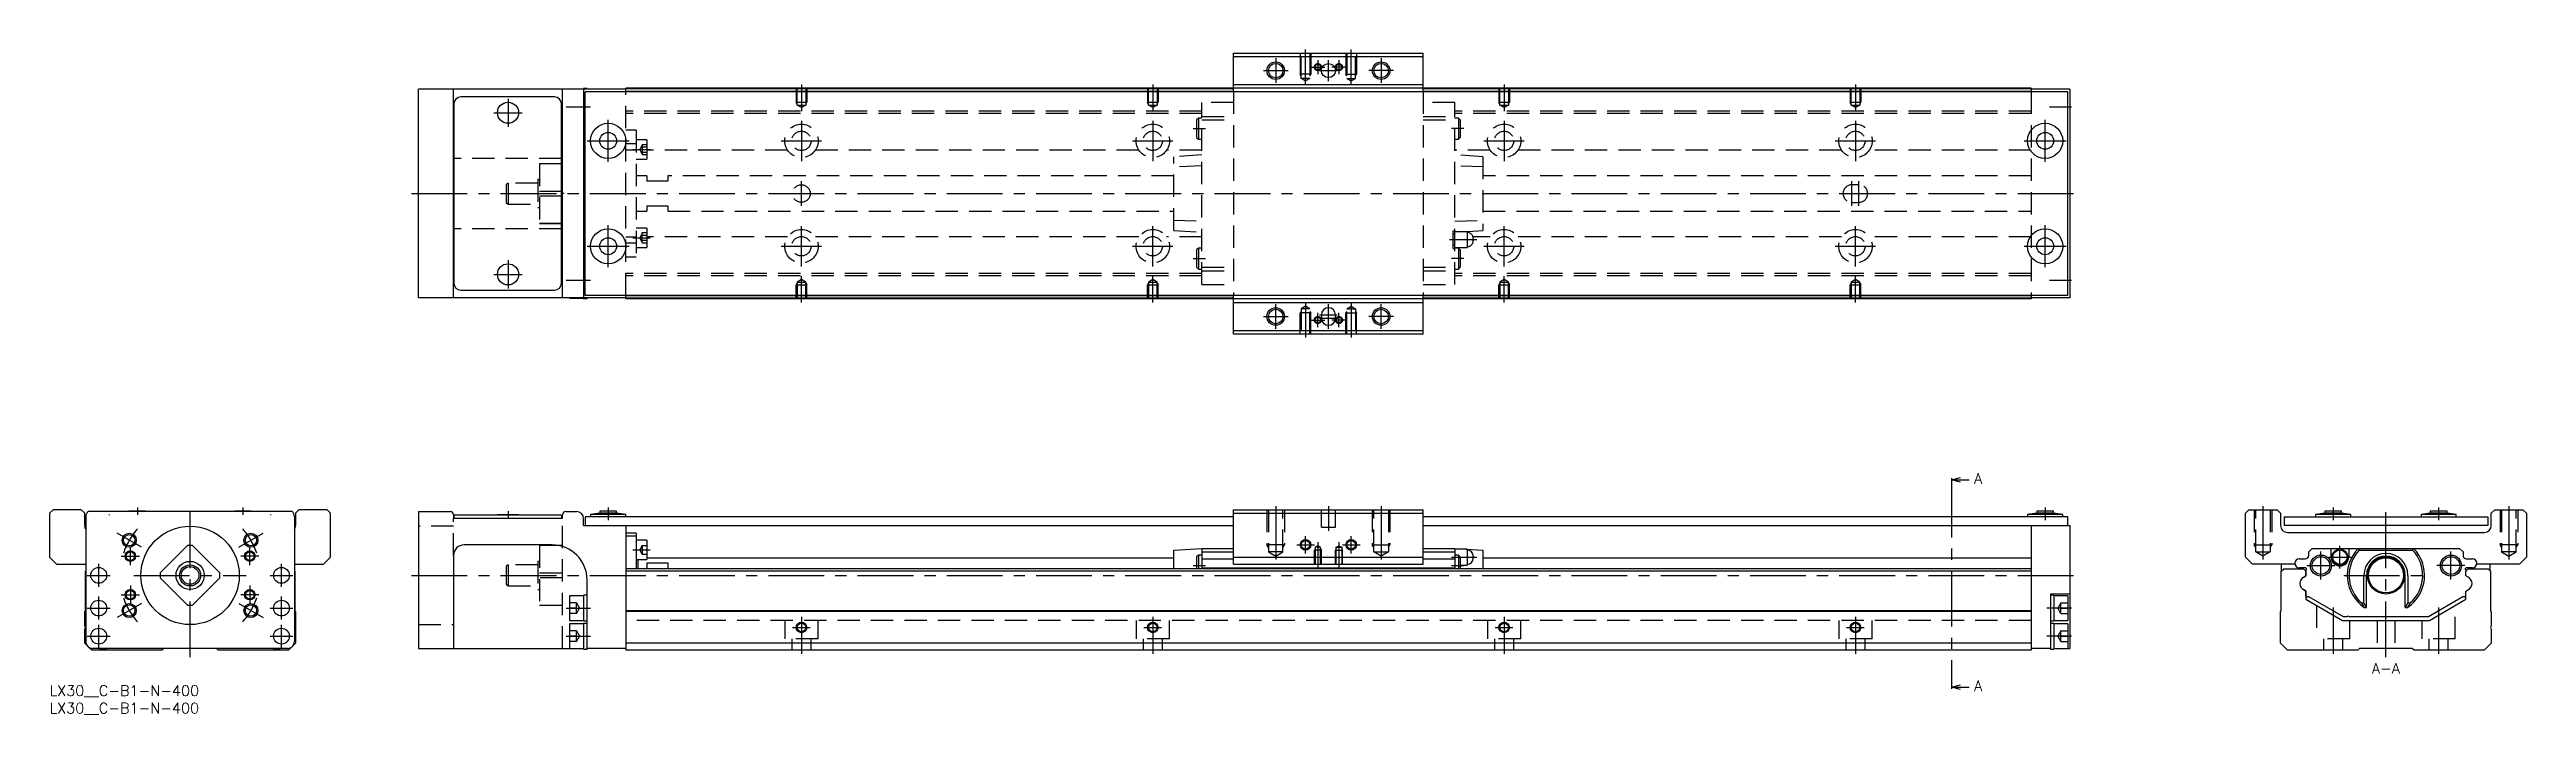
# Model space of a CAD drawing. Extents: x 0 to 705, y -8 to 181.
import ezdxf

# ---------------------------------------------------------------- set-up
doc = ezdxf.new("R2010")
doc.units = 0
doc.header["$LTSCALE"] = 0.5
doc.linetypes.add('CENTER', pattern=[50.8, 31.75, -6.35, 6.35, -6.35])
doc.linetypes.add('DASHED', pattern=[19.05, 12.7, -6.35])
for name, color, linetype in [('MSM_CENTER', 1, 'CENTER'), ('MSM_CONTINUOUS', 7, 'CONTINUOUS'), ('MSM_DASHED', 4, 'DASHED'), ('MSM_NARROW', 5, 'CONTINUOUS'), ('MSM_PART_NUMBER', 7, 'CONTINUOUS')]:
    doc.layers.add(name, color=color, linetype=linetype)
doc.styles.get("Standard").update_dxf_attribs({"font": 'txt.shx', "height": 3, "bigfont": 'bigfont.shx'})

# ---------------------------------------------------------------- blocks, each defined once
blk = doc.blocks.new('*U2')
at = {"layer": 'MSM_PART_NUMBER'}
blk.add_text('LX30__C-B1-N-400', height=3, dxfattribs=at).set_placement((0, -3))
blk = doc.blocks.new('*U3')
at = {"layer": 'MSM_PART_NUMBER'}
blk.add_text('LX30__C-B1-N-400', height=3, dxfattribs=at).set_placement((0, -8))

msp = doc.modelspace()

# ---------------------------------------------------------------- linework, layer by layer
at = {"layer": 'MSM_CENTER'}
for p, q in [((349, 178.5), (349, 171.5)), ((357.5, 171.09), (357.5, 181)), ((361, 178), (361, 174)), ((364, 172), (364, 178)), ((367, 178), (367, 174)), ((370.5, 171.09), (370.5, 181)), ((379, 178.5), (379, 171.5)), ((214, 171), (214, 163.49)), ((314, 171), (314, 163.49)), ((345.5, 175), (352.5, 175)), ((359, 176), (363, 176)), ((361.5, 175), (366.5, 175)), ((369, 176), (365, 176)), ((382.5, 175), (375.5, 175)), ((414, 171), (414, 163.49)), ((514, 171), (514, 163.49)), ((126.5, 163), (134.5, 163)), ((130.5, 167), (130.5, 159)), ((147, 164.7), (154, 164.7)), ((569.25, 164.7), (575.5, 164.7)), ((159, 149), (159, 161)), ((214, 160.75), (214, 149.25)), ((314, 160.75), (314, 149.25)), ((325.5, 158.5), (329, 158.5)), ((402.5, 158.5), (399, 158.5)), ((414, 160.75), (414, 149.25)), ((514, 160.75), (514, 149.25)), ((568, 149), (568, 161)), ((153, 155), (165, 155)), ((166, 152.55), (171, 152.55)), ((208.25, 155), (219.75, 155)), ((308.25, 155), (319.75, 155)), ((408.25, 155), (419.75, 155)), ((508.25, 155), (519.75, 155)), ((562, 155), (574, 155)), ((214, 136.5), (214, 143.5)), ((513, 136.5), (513, 143.5)), ((515, 136.5), (515, 143.5)), ((103, 140), (577, 140)), ((159, 119), (159, 131)), ((166, 127.44), (171, 127.44)), ((214, 119.25), (214, 130.75)), ((314, 119.25), (314, 130.75)), ((414, 119.25), (414, 130.75)), ((514, 119.25), (514, 130.75)), ((568, 119), (568, 131)), ((130.5, 121), (130.5, 113)), ((153, 125), (165, 125)), ((208.25, 125), (219.75, 125)), ((308.25, 125), (319.75, 125)), ((325.5, 121.5), (329, 121.5)), ((398.5, 126.9), (406.2, 126.9)), ((402.5, 121.5), (399, 121.5)), ((408.25, 125), (419.75, 125)), ((508.25, 125), (519.75, 125)), ((562, 125), (574, 125)), ((126.5, 117), (134.5, 117)), ((147, 115.3), (154, 115.3)), ((214, 109), (214, 116.51)), ((314, 109), (314, 116.51)), ((414, 109), (414, 116.51)), ((514, 109), (514, 116.51)), ((569.25, 115.3), (575.5, 115.3)), ((349, 101.5), (349, 108.5)), ((357.5, 108.91), (357.5, 99)), ((361, 102), (361, 106)), ((364, 101.5), (364, 108.5)), ((367, 102), (367, 106)), ((370.5, 108.91), (370.5, 99)), ((379, 101.5), (379, 108.5)), ((345.5, 105), (352.5, 105)), ((359, 104), (363, 104)), ((361.5, 105.5), (366.5, 105.5)), ((361.5, 104.5), (366.5, 104.5)), ((369, 104), (365, 104)), ((382.5, 105), (375.5, 105)), ((541.37, 58), (541.37, 0)), ((25, 50.6), (25, 48.5)), ((40, 8), (40, 51.5)), ((55, 50.6), (55, 48.5)), ((130.5, 49.6), (130.5, 47.49)), ((159, 50.6), (159, 47)), ((349, 51), (349, 35.81)), ((364, 51), (364, 44)), ((379, 51), (379, 35.81)), ((568, 50.6), (568, 47)), ((630, 51), (630, 35.81)), ((650, 50.6), (650, 47)), ((665, 8), (665, 51.5)), ((680, 50.6), (680, 47)), ((700, 51), (700, 35.81)), ((17, 48.6), (17, 48.49)), ((26.14, 39.3), (19.22, 43.3)), ((53.86, 39.3), (60.78, 43.3)), ((63, 48.49), (63, 48.6)), ((357.5, 37.5), (357.5, 42.5)), ((370.5, 37.5), (370.5, 42.5)), ((20.42, 36.8), (25.57, 36.8)), ((23, 34.23), (23, 39.38)), ((59.57, 36.8), (54.42, 36.8)), ((57, 34.23), (57, 39.38)), ((166, 38.55), (171, 38.55)), ((355, 40), (360, 40)), ((361, 40.76), (361, 33.5)), ((367, 40.76), (367, 33.5)), ((368, 40), (373, 40)), ((399, 36.5), (406.2, 36.5)), ((646.5, 30.1), (646.5, 38.1)), ((648.65, 36.5), (655.15, 36.5)), ((651.9, 33.25), (651.9, 39.75)), ((683.5, 30.1), (683.5, 38.1)), ((10.75, 31.3), (17.25, 31.3)), ((14, 28.05), (14, 34.55)), ((23, 28.38), (23, 23.23)), ((24, 31.3), (56, 31.3)), ((57, 28.38), (57, 23.23)), ((62.75, 31.3), (69.25, 31.3)), ((66, 28.05), (66, 34.55)), ((103, 31.3), (577, 31.3)), ((325.5, 34.1), (329, 34.1)), ((399, 34.1), (402.5, 34.1)), ((642.5, 34.1), (650.5, 34.1)), ((653, 31.3), (677, 31.3)), ((687.5, 34.1), (679.5, 34.1)), ((10.75, 22), (17.25, 22)), ((14, 18.75), (14, 25.25)), ((26.14, 23.3), (19.22, 19.3)), ((20.42, 25.8), (25.57, 25.8)), ((53.86, 23.3), (60.78, 19.3)), ((59.57, 25.8), (54.42, 25.8)), ((62.75, 22), (69.25, 22)), ((66, 18.75), (66, 25.25)), ((147, 22), (154, 22)), ((575.5, 22), (568.5, 22)), ((650, 22.18), (650, 9)), ((680, 22.18), (680, 9)), ((14, 10.75), (14, 17.25)), ((66, 10.75), (66, 17.25)), ((211.5, 16.5), (216.5, 16.5)), ((214, 19.5), (214, 9)), ((311.5, 16.5), (316.5, 16.5)), ((314, 19.5), (314, 9)), ((411.5, 16.5), (416.5, 16.5)), ((414, 19.5), (414, 9)), ((511.5, 16.5), (516.5, 16.5)), ((514, 19.5), (514, 9)), ((10.75, 14), (17.25, 14)), ((62.75, 14), (69.25, 14)), ((147, 14), (154, 14)), ((575.5, 14), (568.5, 14))]:
    msp.add_line(p, q, dxfattribs=at)
for start, end in [(138.53845, 161.46155), (18.53845, 41.46155), (198.53845, 221.46155), (318.53845, 341.46155)]:
    msp.add_arc((40, 31.3), 20, start, end, dxfattribs=at)
at = {"layer": 'MSM_CONTINUOUS'}
for p, q in [((337, 180), (391, 180)), ((337, 169), (337, 180)), ((337, 179), (391, 179)), ((391, 169), (391, 180)), ((105, 110.3), (105, 169.7)), ((164, 169.7), (105, 169.7)), ((115, 110.3), (115, 169.7)), ((146, 110.3), (146, 169.7)), ((148, 169.75), (148, 169.7)), ((152, 169.75), (148, 169.75)), ((153, 169.9), (152, 169.9)), ((152, 169.9), (152, 110.1)), ((153, 169.9), (153, 169.7)), ((164, 169), (164, 170)), ((564, 170), (164, 170)), ((337, 169.8), (164, 169.8)), ((337, 171), (391, 171)), ((564, 169.8), (391, 169.8)), ((564, 170), (564, 169)), ((575, 169.7), (564, 169.7)), ((575, 169.7), (575, 110.3)), ((115.1, 165.5), (115.1, 114.5)), ((143.7, 167.5), (117.1, 167.5)), ((145.7, 114.5), (145.7, 165.5)), ((152.5, 111), (152.5, 169)), ((574.5, 169), (152.5, 169)), ((337, 169.1), (164, 169.1)), ((564, 169.1), (391, 169.1)), ((574.5, 111), (574.5, 169)), ((115, 158.2), (115.1, 158.2)), ((145.7, 158.2), (146, 158.2)), ((115.1, 150), (115, 150)), ((146, 150), (145.7, 150)), ((146, 148.5), (145.7, 148.5)), ((146, 148.47), (145.7, 148.47)), ((145.7, 140.72), (146, 140.72)), ((146, 139.28), (145.7, 139.28)), ((115.1, 130), (115, 130)), ((146, 131.53), (145.7, 131.53)), ((146, 131.5), (145.7, 131.5)), ((146, 130), (145.7, 130)), ((115.1, 121.8), (115, 121.8)), ((146, 121.8), (145.7, 121.8)), ((164, 110.3), (105, 110.3)), ((117.1, 112.5), (143.7, 112.5)), ((148, 110.3), (148, 110.25)), ((148, 110.25), (152, 110.25)), ((152, 110.1), (153, 110.1)), ((574.5, 111), (152.5, 111)), ((153, 110.3), (153, 110.1)), ((164, 110), (164, 111)), ((337, 110.9), (164, 110.9)), ((337, 110.2), (164, 110.2)), ((564, 110), (164, 110)), ((337, 100), (337, 111)), ((337, 109), (391, 109)), ((391, 100), (391, 111)), ((564, 110.9), (391, 110.9)), ((564, 110.2), (391, 110.2)), ((564, 111), (564, 110)), ((575, 110.3), (564, 110.3)), ((337, 101), (391, 101)), ((391, 100), (337, 100)), ((362, 105.5), (362, 104.5)), ((366, 104.5), (366, 105.5)), ((541.37, 58.5), (543.87, 59.17)), ((541.37, 59), (541.37, 58)), ((543.87, 57.83), (541.37, 58.5)), ((541.37, 58.5), (546.38, 58.5)), ((1, 50), (0, 49)), ((9, 50), (1, 50)), ((10, 49), (9, 50)), ((69.02, 49.5), (10.98, 49.5)), ((22.6, 49.6), (22.6, 49.5)), ((27.4, 49.6), (22.6, 49.6)), ((27.4, 49.5), (27.4, 49.6)), ((52.6, 49.6), (52.6, 49.5)), ((57.4, 49.6), (52.6, 49.6)), ((57.4, 49.5), (57.4, 49.6)), ((71, 50), (70, 49)), ((79, 50), (71, 50)), ((80, 49), (79, 50)), ((105, 49.5), (105, 10.5)), ((105, 49.5), (114, 49.5)), ((147, 49.5), (150, 49.5)), ((156.6, 49.6), (156.6, 49)), ((161.4, 49.6), (156.6, 49.6)), ((161.4, 49), (161.4, 49.6)), ((337, 34.5), (337, 50)), ((337, 50), (391, 50)), ((391, 34.5), (391, 50)), ((565.6, 49.6), (565.6, 49)), ((570.4, 49.6), (565.6, 49.6)), ((570.4, 49), (570.4, 49.6)), ((625, 49), (626, 50)), ((626, 50), (634, 50)), ((634, 50), (635, 49)), ((652.4, 49.6), (647.6, 49.6)), ((647.6, 49.6), (647.6, 49)), ((652.4, 49), (652.4, 49.6)), ((682.4, 49.6), (677.6, 49.6)), ((677.6, 49.6), (677.6, 49)), ((682.4, 49), (682.4, 49.6)), ((695, 49), (696, 50)), ((696, 50), (704, 50)), ((704, 50), (705, 49)), ((0, 49), (0, 36.5)), ((10, 45.5), (10, 49)), ((10.3, 48), (10.3, 12.5)), ((69.7, 48), (69.7, 12.5)), ((70, 49), (70, 45.5)), ((80, 36.5), (80, 49)), ((115, 48.5), (115, 47.5)), ((146, 47.5), (115, 47.5)), ((115.1, 48.5), (115.1, 47.5)), ((115.1, 48.5), (145.7, 48.5)), ((127.5, 48.6), (133.5, 48.6)), ((127.5, 48.6), (127.5, 48.5)), ((133.5, 48.5), (133.5, 48.6)), ((145.7, 48.5), (145.7, 47.5)), ((146, 47.5), (146, 48.5)), ((152, 45.5), (152, 47.5)), ((152, 45.5), (337, 45.5)), ((152.5, 48), (152.5, 45.5)), ((337, 48), (152.5, 48)), ((156.6, 49), (154, 48.6)), ((154, 48.6), (154, 48)), ((164, 48.6), (154, 48.6)), ((161.4, 49), (156.6, 49)), ((164, 48.6), (161.4, 49)), ((164, 48), (164, 48.6)), ((164, 45.5), (164, 10)), ((167, 43.3), (164, 43.3)), ((167, 42.45), (164, 42.45)), ((167, 43.3), (167, 33.2)), ((337, 49), (391, 49)), ((574.5, 48), (391, 48)), ((391, 45.5), (575, 45.5)), ((565.6, 49), (563, 48.6)), ((563, 48.6), (563, 48)), ((573, 48.6), (563, 48.6)), ((564, 45.5), (564, 10)), ((570.4, 49), (565.6, 49)), ((573, 48.6), (570.4, 49)), ((573, 48), (573, 48.6)), ((574.5, 45.5), (574.5, 48)), ((575, 45.5), (575, 10.5)), ((625, 36.5), (625, 49)), ((635, 49), (635, 45.5)), ((636, 48), (636, 45.5)), ((636, 48), (694, 48)), ((694, 45.5), (636, 45.5)), ((637, 43.5), (693, 43.5)), ((647.6, 49), (645, 48.6)), ((655, 48.6), (645, 48.6)), ((645, 48.6), (645, 48)), ((652.4, 49), (647.6, 49)), ((655, 48.6), (652.4, 49)), ((655, 48), (655, 48.6)), ((677.6, 49), (675, 48.6)), ((685, 48.6), (675, 48.6)), ((675, 48.6), (675, 48)), ((682.4, 49), (677.6, 49)), ((685, 48.6), (682.4, 49)), ((685, 48), (685, 48.6)), ((694, 48), (694, 45.5)), ((695, 45.5), (695, 49)), ((705, 49), (705, 36.5)), ((0, 36.5), (2, 34.5)), ((39.28, 39.77), (31.53, 32.02)), ((48.47, 32.02), (40.72, 39.77)), ((78, 34.5), (80, 36.5)), ((115, 37), (115, 10.5)), ((143, 40), (118, 40)), ((170, 41.3), (167, 41.3)), ((167, 35.8), (170, 35.8)), ((167.5, 33.2), (167.5, 35.8)), ((170, 41.3), (170, 35.8)), ((170, 36.3), (320, 36.3)), ((320, 38.5), (328, 39)), ((320, 33.2), (320, 38.5)), ((327, 37.1), (326.5, 36.6)), ((326.5, 36.6), (326.5, 33.2)), ((328, 37.1), (327, 37.1)), ((327, 37.1), (327, 33.2)), ((328, 39), (337, 39)), ((328, 39), (328, 33.2)), ((328, 38), (337, 38)), ((328, 36), (337, 36)), ((337, 36.5), (391, 36.5)), ((391, 39), (400, 39)), ((391, 38), (400, 38)), ((391, 36), (400, 36)), ((400, 39), (408, 38.5)), ((400, 39), (400, 33.2)), ((403.45, 38.75), (400, 38.75)), ((401, 37.1), (400, 37.1)), ((401.5, 36.6), (401, 37.1)), ((401, 37.1), (401, 33.2)), ((401.5, 36.6), (401.5, 33.2)), ((403.45, 38.75), (403.45, 34.25)), ((405.2, 36.8), (405.2, 36.2)), ((408, 38.5), (408, 33.2)), ((408, 36.3), (564, 36.3)), ((627, 34.5), (625, 36.5)), ((640.35, 36), (642.05, 36)), ((643.05, 38), (644.05, 39)), ((643.05, 37), (643.05, 38)), ((644.05, 39), (685.95, 39)), ((649.4, 36.5), (649.4, 39)), ((654.4, 39), (654.4, 36.5)), ((657.14, 39), (657.4, 38.5)), ((657.4, 38.5), (672.6, 38.5)), ((672.6, 38.5), (672.86, 39)), ((685.95, 39), (686.95, 38)), ((686.95, 38), (686.95, 37)), ((687.95, 36), (689.65, 36)), ((705, 36.5), (703, 34.5)), ((2, 34.5), (10.3, 34.5)), ((10.2, 32.5), (10.3, 32.6)), ((10.2, 21.2), (10.2, 32.5)), ((31.53, 30.58), (39.28, 22.83)), ((40.72, 22.83), (48.47, 30.58)), ((69.7, 34.5), (78, 34.5)), ((69.7, 32.6), (69.8, 32.5)), ((69.8, 32.5), (69.8, 21.2)), ((153, 10.35), (153, 30)), ((564, 33.2), (164, 33.2)), ((564, 32.5), (164, 32.5)), ((170, 34.87), (176, 34.87)), ((170, 34.87), (170, 33.2)), ((176, 34.87), (176, 33.2)), ((328, 33.5), (400, 33.5)), ((337, 34.5), (391, 34.5)), ((401.5, 34.25), (403.45, 34.25)), ((639.13, 34.5), (627, 34.5)), ((635.2, 32.5), (635.9, 33.2)), ((635.2, 21.2), (635.2, 32.5)), ((635.3, 32.6), (635.3, 34.5)), ((635.9, 33.2), (641.55, 33.2)), ((641.75, 33.5), (640.35, 33.5)), ((642.25, 31.15), (641.5, 30.72)), ((641.55, 33.2), (642.25, 32.5)), ((641.6, 30.78), (642.25, 31.15)), ((642.2, 32.55), (642.2, 32.7)), ((642.25, 32.5), (642.2, 32.55)), ((642.25, 31.15), (642.25, 32.5)), ((642.25, 32.5), (642.25, 31.15)), ((658.74, 23.45), (658.74, 31.3)), ((659.5, 22.2), (659.5, 31.3)), ((670.5, 22.2), (670.5, 31.3)), ((671.26, 31.3), (671.26, 23.45)), ((687.75, 32.5), (688.45, 33.2)), ((687.75, 31.15), (687.75, 32.5)), ((688.4, 30.78), (687.75, 31.15)), ((687.8, 32.7), (687.8, 32.55)), ((689.65, 33.5), (688.25, 33.5)), ((688.4, 30.78), (688.49, 30.73)), ((688.45, 33.2), (694.1, 33.2)), ((703, 34.5), (690.87, 34.5)), ((694.1, 33.2), (694.8, 32.5)), ((694.7, 32.6), (694.7, 34.5)), ((694.8, 32.5), (694.8, 21.2)), ((10, 21), (10.2, 21.2)), ((69.8, 21.2), (70, 21)), ((152, 25.5), (148, 25.5)), ((148, 25.5), (148, 18.5)), ((153, 25.65), (152, 25.65)), ((152, 25.65), (152, 18.35)), ((564, 21.2), (164, 21.2)), ((575, 26), (569.5, 26)), ((569.5, 26), (569.5, 10.35)), ((570.5, 25.65), (569.5, 25.65)), ((570.5, 25.65), (570.5, 18.35)), ((574.5, 25.5), (570.5, 25.5)), ((574.5, 25.5), (574.5, 18.5)), ((635, 21), (635.2, 21.2)), ((642.25, 26.85), (641.5, 27.28)), ((641.6, 27.22), (642.25, 26.85)), ((642.25, 25.45), (642.25, 26.85)), ((642.25, 26.85), (642.25, 24.5)), ((642.25, 24.5), (652.64, 18.5)), ((643.1, 25.16), (642.7, 25.16)), ((652.91, 19.5), (643.1, 25.16)), ((658.07, 23.45), (658.74, 23.45)), ((659.5, 22.2), (658.74, 23.45)), ((658.82, 22.2), (659.5, 22.2)), ((671.26, 23.45), (670.5, 22.2)), ((670.5, 22.2), (671.18, 22.2)), ((671.26, 23.45), (671.93, 23.45)), ((686.9, 25.16), (677.09, 19.5)), ((677.36, 18.5), (687.75, 24.5)), ((687.3, 25.16), (686.9, 25.16)), ((687.75, 26.85), (688.5, 27.28)), ((687.75, 24.5), (687.75, 26.85)), ((694.8, 21.2), (695, 21)), ((10, 16.9), (10, 21)), ((10, 12), (10, 16.1)), ((70, 21), (70, 12)), ((148, 18.5), (152, 18.5)), ((152, 17.5), (148, 17.5)), ((148, 17.5), (148, 10.5)), ((152, 18.35), (153, 18.35)), ((153, 17.65), (152, 17.65)), ((152, 17.65), (152, 10.35)), ((564, 21), (164, 21)), ((569.5, 18.35), (570.5, 18.35)), ((570.5, 17.65), (569.5, 17.65)), ((570.5, 18.5), (574.5, 18.5)), ((570.5, 17.65), (570.5, 10.35)), ((574.5, 17.5), (570.5, 17.5)), ((574.5, 17.5), (574.5, 10.5)), ((635, 12), (635, 21)), ((652.64, 18.5), (677.36, 18.5)), ((653.85, 19.5), (652.91, 19.5)), ((677.09, 19.5), (654.65, 19.5)), ((695, 21), (695, 16.9)), ((695, 16.1), (695, 12)), ((10.7, 11.3), (10, 12)), ((12, 10), (11.1, 10.9)), ((32, 10), (12, 10)), ((67.7, 10.5), (12.3, 10.5)), ((32.5, 10.5), (32, 10)), ((48, 10), (47.5, 10.5)), ((68, 10), (48, 10)), ((68.9, 10.9), (68, 10)), ((70, 12), (69.3, 11.3)), ((105, 10.5), (152, 10.5)), ((152, 10.35), (153, 10.35)), ((164, 10.5), (153, 10.5)), ((564, 12), (164, 12)), ((564, 10), (164, 10)), ((569.5, 10.5), (564, 10.5)), ((569.5, 10.35), (570.5, 10.35)), ((570.5, 10.5), (575, 10.5)), ((637, 10), (635, 12)), ((657, 10), (637, 10)), ((657.5, 10.5), (657, 10)), ((672.5, 10.5), (657.5, 10.5)), ((673, 10), (672.5, 10.5)), ((693, 10), (673, 10)), ((695, 12), (693, 10)), ((541.37, -0.5), (543.87, 0.17)), ((541.37, 0), (541.37, -1)), ((543.87, -1.17), (541.37, -0.5)), ((541.37, -0.5), (546.38, -0.5))]:
    msp.add_line(p, q, dxfattribs=at)
for centre, radius in [((349, 175), 2.07), ((364, 175), 2), ((379, 175), 2.07), ((130.5, 163), 3), ((159, 155), 5), ((159, 155), 2.4), ((568, 155), 5), ((568, 155), 2.4), ((159, 125), 5), ((159, 125), 2.4), ((568, 125), 5), ((568, 125), 2.4), ((130.5, 117), 3), ((349, 105), 2.07), ((379, 105), 2.07), ((22.68, 41.3), 1.62), ((40, 31.3), 14), ((57.32, 41.3), 1.62), ((23, 36.8), 1.23), ((40, 31.3), 4), ((57, 36.8), 1.23), ((357.5, 40), 1.23), ((370.5, 40), 1.23), ((646.5, 34.1), 3), ((646.5, 34.1), 2.5), ((651.9, 36.5), 2.25), ((651.9, 36.5), 2.05), ((665, 31.3), 5.3), ((665, 31.3), 5), ((683.5, 34.1), 3), ((683.5, 34.1), 2.5), ((14, 31.3), 2.25), ((40, 31.3), 3), ((40, 31.3), 2.5), ((66, 31.3), 2.25), ((14, 22), 2.25), ((22.68, 21.3), 1.62), ((23, 25.8), 1.23), ((57.32, 21.3), 1.62), ((57, 25.8), 1.23), ((66, 22), 2.25), ((14, 14), 2.25), ((66, 14), 2.25), ((214, 16.5), 1.23), ((314, 16.5), 1.23), ((414, 16.5), 1.23), ((514, 16.5), 1.23)]:
    msp.add_circle(centre, radius, dxfattribs=at)
for centre, radius, start, end in [((117.1, 165.5), 2, 90, 180), ((143.7, 165.5), 2, 0, 90), ((117.1, 114.5), 2, 180, 270), ((143.7, 114.5), 2, 270, 0), ((364, 105.5), 2, 0, 180), ((364, 104.5), 2, 180, 0), ((12.3, 48), 2, 131.40962, 180), ((67.7, 48), 2, 0, 48.59038), ((114, 48.5), 1, 0, 90), ((147, 48.5), 1, 90, 180), ((150, 47.5), 2, 0, 90), ((12, 45.5), 2, 180, 211.78833), ((68, 45.5), 2, 328.21167, 0), ((637, 45.5), 2, 180, 270), ((693, 45.5), 2, 270, 0), ((40, 31.3), 8.5, 85.11917, 94.88083), ((118, 37), 3, 90, 180), ((143, 30), 10, 0, 90), ((403.45, 36.8), 1.75, 0, 90), ((403.45, 36.2), 1.75, 270, 0), ((640.35, 34.75), 1.25, 90, 270), ((642.05, 37), 1, 270, 0), ((651.9, 36.5), 2.5, 180, 0), ((665, 31.3), 11, 135.573, 235.81959), ((665, 31.3), 10.47, 136.57129, 228.55525), ((665, 31.3), 6.26, 0, 180), ((665, 31.3), 5.5, 0, 180), ((665, 31.3), 11, 304.18041, 44.427), ((665, 31.3), 10.47, 311.44475, 43.42871), ((687.95, 37), 1, 180, 270), ((689.65, 34.75), 1.25, 270, 90), ((40, 31.3), 8.5, 175.11917, 184.88083), ((40, 31.3), 8.5, 355.11917, 4.88083), ((642.65, 28.85), 2.2, 121.45533, 176.01903), ((642.65, 29.15), 2.2, 183.98097, 241.45517), ((642.65, 28.85), 2.2, 121.38869, 134.53306), ((641.75, 32.5), 1, 41.23398, 90), ((642.7, 32.7), 0.5, 113.32535, 180), ((688.25, 32.5), 1, 90, 138.76602), ((687.3, 32.7), 0.5, 0, 66.67465), ((687.35, 28.85), 2.2, 3.98097, 61.45517), ((687.35, 29.15), 2.2, 301.45533, 356.01903), ((40, 31.3), 8.5, 265.11917, 274.88083), ((642.7, 25.66), 0.5, 205.84193, 270), ((666.51, 27.65), 9.43, 206.44562, 215.3272), ((664, 27.35), 8.84, 324.37545, 333.85173), ((687.3, 25.66), 0.5, 270, 334.15807), ((9.7, 16.5), 0.5, 306.8699, 53.1301), ((654.25, 19.2), 0.5, 36.8699, 143.1301), ((695.3, 16.5), 0.5, 126.8699, 233.1301), ((12.3, 12.5), 2, 180, 270), ((15.3, 14), 3.65, 253.51703, 286.48297), ((64.7, 14), 3.65, 253.51703, 286.48297), ((67.7, 12.5), 2, 270, 0)]:
    msp.add_arc(centre, radius, start, end, dxfattribs=at)
at = {"layer": 'MSM_DASHED'}
for p, q in [((356, 180), (356, 174)), ((356.27, 172.8), (356.27, 180)), ((358.73, 180), (358.73, 172.8)), ((359, 180), (359, 174)), ((369, 180), (369, 174)), ((369.27, 180), (369.27, 172.8)), ((371.73, 172.8), (371.73, 180)), ((372, 180), (372, 174)), ((212.5, 170), (212.5, 166)), ((212.77, 165.2), (212.77, 170)), ((215.23, 170), (215.23, 165.2)), ((215.5, 170), (215.5, 166)), ((312.5, 170), (312.5, 166)), ((312.77, 165.2), (312.77, 170)), ((315.23, 170), (315.23, 165.2)), ((315.5, 170), (315.5, 166)), ((359, 174), (356, 174)), ((356.27, 173.53), (356, 174)), ((358.73, 172.8), (356.27, 172.8)), ((357.5, 172.09), (356.27, 172.8)), ((358.73, 172.8), (357.5, 172.09)), ((358.73, 173.53), (359, 174)), ((369, 174), (372, 174)), ((369.27, 173.53), (369, 174)), ((369.27, 172.8), (371.73, 172.8)), ((369.27, 172.8), (370.5, 172.09)), ((370.5, 172.09), (371.73, 172.8)), ((371.73, 173.53), (372, 174)), ((412.5, 170), (412.5, 166)), ((412.77, 165.2), (412.77, 170)), ((415.23, 170), (415.23, 165.2)), ((415.5, 170), (415.5, 166)), ((512.5, 170), (512.5, 166)), ((512.77, 165.2), (512.77, 170)), ((515.23, 170), (515.23, 165.2)), ((515.5, 170), (515.5, 166)), ((164, 111), (164, 169)), ((328, 163.45), (164, 163.45)), ((328, 162.75), (164, 162.75)), ((212.77, 165.53), (212.5, 166)), ((212.5, 166), (215.5, 166)), ((212.77, 165.2), (215.23, 165.2)), ((214, 164.49), (212.77, 165.2)), ((215.23, 165.2), (214, 164.49)), ((215.23, 165.53), (215.5, 166)), ((312.77, 165.53), (312.5, 166)), ((312.5, 166), (315.5, 166)), ((312.77, 165.2), (315.23, 165.2)), ((314, 164.49), (312.77, 165.2)), ((315.23, 165.2), (314, 164.49)), ((315.23, 165.53), (315.5, 166)), ((337, 165.9), (328, 165.9)), ((328, 114.1), (328, 165.9)), ((337, 169), (337, 111)), ((391, 169), (391, 111)), ((400, 165.9), (391, 165.9)), ((400, 114.1), (400, 165.9)), ((564, 163.45), (400, 163.45)), ((564, 162.75), (400, 162.75)), ((412.77, 165.53), (412.5, 166)), ((412.5, 166), (415.5, 166)), ((412.77, 165.2), (415.23, 165.2)), ((414, 164.49), (412.77, 165.2)), ((415.23, 165.2), (414, 164.49)), ((415.23, 165.53), (415.5, 166)), ((512.77, 165.53), (512.5, 166)), ((512.5, 166), (515.5, 166)), ((512.77, 165.2), (515.23, 165.2)), ((514, 164.49), (512.77, 165.2)), ((515.23, 165.2), (514, 164.49)), ((515.23, 165.53), (515.5, 166)), ((564, 169), (564, 111)), ((167, 158), (164, 158)), ((167, 158), (167, 122)), ((170, 155.3), (167, 155.3)), ((170, 155.3), (170, 149.8)), ((327, 161.5), (326.5, 161)), ((326.5, 161), (326.5, 156)), ((326.5, 156), (327, 155.5)), ((327, 161.5), (327, 155.5)), ((328, 161.5), (327, 161.5)), ((327, 155.5), (328, 155.5)), ((328, 161.95), (337, 161.95)), ((328, 160.95), (337, 160.95)), ((391, 161.95), (400, 161.95)), ((391, 160.95), (400, 160.95)), ((401, 161.5), (400, 161.5)), ((400, 155.5), (401, 155.5)), ((401, 161.5), (401, 155.5)), ((401.5, 161), (401, 161.5)), ((401, 155.5), (401.5, 156)), ((401.5, 161), (401.5, 156)), ((145.7, 150), (115.1, 150)), ((139.5, 148.5), (139.5, 131.5)), ((145.7, 148.5), (139.5, 148.5)), ((145.7, 148.47), (139.5, 148.47)), ((167, 154.13), (164, 154.13)), ((167, 152.38), (164, 152.38)), ((167, 149.8), (170, 149.8)), ((168.7, 153.8), (167.98, 152.55)), ((168.7, 151.3), (167.98, 152.55)), ((168.7, 154), (170, 154)), ((168.7, 154), (168.7, 151.11)), ((168.7, 153.28), (170, 153.28)), ((168.7, 151.83), (170, 151.83)), ((168.7, 151.11), (170, 151.11)), ((210.05, 152.36), (170, 152.36)), ((310.05, 152.36), (217.95, 152.36)), ((328, 152.36), (317.95, 152.36)), ((328, 151), (320, 150.47)), ((320, 129.53), (320, 150.47)), ((410.05, 152.36), (400, 152.36)), ((408, 150.47), (400, 151)), ((408, 150.47), (408, 129.53)), ((510.05, 152.36), (417.95, 152.36)), ((564, 152.36), (517.95, 152.36)), ((130.5, 143), (130, 142.5)), ((130, 142.5), (130, 137.5)), ((130.5, 143), (130.5, 137)), ((139, 143), (130.5, 143)), ((139, 144), (139, 136)), ((139.5, 144), (139, 144)), ((170, 145), (167, 145)), ((170, 145), (170, 143.5)), ((176, 143.5), (170, 143.5)), ((176, 145), (176, 143.5)), ((320, 145), (176, 145)), ((328, 147.86), (320, 147.6)), ((408, 147.6), (400, 147.86)), ((564, 145), (408, 145)), ((515, 142.5), (513, 142.5)), ((130, 137.5), (130.5, 137)), ((130.5, 137), (139, 137)), ((139, 136), (139.5, 136)), ((139.5, 140.72), (145.7, 140.72)), ((145.7, 139.28), (139.5, 139.28)), ((146.5, 140), (146, 140)), ((167, 135), (170, 135)), ((170, 136.5), (176, 136.5)), ((170, 136.5), (170, 135)), ((176, 136.5), (176, 135)), ((176, 135), (320, 135)), ((408, 135), (564, 135)), ((513, 137.5), (515, 137.5)), ((145.7, 130), (115.1, 130)), ((139.5, 131.53), (145.7, 131.53)), ((139.5, 131.5), (145.7, 131.5)), ((167, 127.62), (164, 127.62)), ((170, 130.19), (167, 130.19)), ((168.7, 128.69), (167.98, 127.44)), ((168.7, 126.19), (167.98, 127.44)), ((168.7, 128.89), (170, 128.89)), ((168.7, 126), (168.7, 128.89)), ((168.7, 128.17), (170, 128.17)), ((170, 130.19), (170, 124.69)), ((210.05, 127.64), (170, 127.64)), ((310.05, 127.64), (217.95, 127.64)), ((328, 127.64), (317.95, 127.64)), ((320, 132.4), (328, 132.14)), ((320, 129.53), (328, 129)), ((399.5, 129.4), (400, 129.4)), ((399.5, 124.4), (399.5, 129.4)), ((400, 128.4), (399.5, 128.4)), ((400, 132.14), (408, 132.4)), ((403.45, 129.15), (400, 129.15)), ((402.26, 129.15), (408, 129.53)), ((403.45, 129.15), (403.45, 124.65)), ((410.05, 127.64), (405.14, 127.64)), ((405.2, 127.2), (405.2, 126.6)), ((510.05, 127.64), (417.95, 127.64)), ((564, 127.64), (517.95, 127.64)), ((167, 125.87), (164, 125.87)), ((164, 122), (167, 122)), ((167, 124.69), (170, 124.69)), ((168.7, 126.72), (170, 126.72)), ((168.7, 126), (170, 126)), ((327, 124.5), (326.5, 124)), ((326.5, 124), (326.5, 119)), ((328, 124.5), (327, 124.5)), ((327, 124.5), (327, 118.5)), ((399.5, 125.4), (400, 125.4)), ((399.5, 124.4), (400, 124.4)), ((400, 124.65), (403.45, 124.65)), ((401, 124.5), (400, 124.5)), ((401.5, 124), (401, 124.5)), ((401, 124.5), (401, 118.5)), ((401.5, 124), (401.5, 119)), ((328, 117.25), (164, 117.25)), ((328, 116.55), (164, 116.55)), ((212.77, 114.47), (212.5, 114)), ((212.5, 110), (212.5, 114)), ((212.5, 114), (215.5, 114)), ((214, 115.51), (212.77, 114.8)), ((212.77, 114.8), (212.77, 110)), ((212.77, 114.8), (215.23, 114.8)), ((215.23, 114.8), (214, 115.51)), ((215.23, 110), (215.23, 114.8)), ((215.23, 114.47), (215.5, 114)), ((215.5, 110), (215.5, 114)), ((312.77, 114.47), (312.5, 114)), ((312.5, 110), (312.5, 114)), ((312.5, 114), (315.5, 114)), ((314, 115.51), (312.77, 114.8)), ((312.77, 114.8), (312.77, 110)), ((312.77, 114.8), (315.23, 114.8)), ((315.23, 114.8), (314, 115.51)), ((315.23, 110), (315.23, 114.8)), ((315.23, 114.47), (315.5, 114)), ((315.5, 110), (315.5, 114)), ((326.5, 119), (327, 118.5)), ((327, 118.5), (328, 118.5)), ((328, 119.05), (337, 119.05)), ((328, 118.05), (337, 118.05)), ((328, 114.1), (337, 114.1)), ((391, 119.05), (400, 119.05)), ((391, 118.05), (400, 118.05)), ((391, 114.1), (400, 114.1)), ((400, 118.5), (401, 118.5)), ((564, 117.25), (400, 117.25)), ((564, 116.55), (400, 116.55)), ((401, 118.5), (401.5, 119)), ((412.77, 114.47), (412.5, 114)), ((412.5, 110), (412.5, 114)), ((412.5, 114), (415.5, 114)), ((414, 115.51), (412.77, 114.8)), ((412.77, 114.8), (412.77, 110)), ((412.77, 114.8), (415.23, 114.8)), ((415.23, 114.8), (414, 115.51)), ((415.23, 110), (415.23, 114.8)), ((415.23, 114.47), (415.5, 114)), ((415.5, 110), (415.5, 114)), ((512.77, 114.47), (512.5, 114)), ((512.5, 110), (512.5, 114)), ((512.5, 114), (515.5, 114)), ((514, 115.51), (512.77, 114.8)), ((512.77, 114.8), (512.77, 110)), ((512.77, 114.8), (515.23, 114.8)), ((515.23, 114.8), (514, 115.51)), ((515.23, 110), (515.23, 114.8)), ((515.23, 114.47), (515.5, 114)), ((515.5, 110), (515.5, 114)), ((356.27, 106.47), (356, 106)), ((359, 106), (356, 106)), ((356, 100), (356, 106)), ((357.5, 107.91), (356.27, 107.2)), ((356.27, 107.2), (356.27, 100)), ((358.73, 107.2), (356.27, 107.2)), ((358.73, 107.2), (357.5, 107.91)), ((358.73, 100), (358.73, 107.2)), ((358.73, 106.47), (359, 106)), ((359, 100), (359, 106)), ((369.27, 106.47), (369, 106)), ((369, 100), (369, 106)), ((369, 106), (372, 106)), ((369.27, 107.2), (370.5, 107.91)), ((369.27, 100), (369.27, 107.2)), ((369.27, 107.2), (371.73, 107.2)), ((370.5, 107.91), (371.73, 107.2)), ((371.73, 107.2), (371.73, 100)), ((371.73, 106.47), (372, 106)), ((372, 100), (372, 106)), ((346.5, 50), (346.5, 40)), ((346.93, 50), (346.93, 38)), ((351.07, 38), (351.07, 50)), ((351.5, 50), (351.5, 40)), ((362, 45), (362, 50)), ((366, 45), (366, 50)), ((376.5, 50), (376.5, 40)), ((376.93, 38), (376.93, 50)), ((381.07, 50), (381.07, 38)), ((381.5, 50), (381.5, 40)), ((627.5, 50), (627.5, 40)), ((627.93, 38), (627.93, 50)), ((632.07, 50), (632.07, 38)), ((632.5, 50), (632.5, 40)), ((697.5, 50), (697.5, 40)), ((697.93, 50), (697.93, 38)), ((702.07, 38), (702.07, 50)), ((702.5, 50), (702.5, 40)), ((115, 45.3), (105, 45.3)), ((115, 37), (115, 47.5)), ((146, 10.5), (146, 47.5)), ((362, 45), (366, 45)), ((139, 35.3), (139, 27.3)), ((139.5, 35.3), (139, 35.3)), ((139.5, 39.8), (139.5, 22.8)), ((146, 39.8), (139.5, 39.8)), ((146, 39.77), (139.5, 39.77)), ((168.7, 39.8), (167.98, 38.55)), ((168.7, 37.3), (167.98, 38.55)), ((168.7, 39.8), (170, 39.8)), ((168.7, 39.8), (168.7, 37.3)), ((168.7, 38.55), (170, 38.55)), ((168.7, 37.3), (170, 37.3)), ((351.5, 40), (346.5, 40)), ((346.93, 39.25), (346.5, 40)), ((351.07, 38), (346.93, 38)), ((346.93, 38), (349, 36.81)), ((349, 36.81), (351.07, 38)), ((351.07, 39.25), (351.5, 40)), ((360.22, 38.87), (360, 38.5)), ((362, 38.5), (360, 38.5)), ((360, 34.5), (360, 38.5)), ((361, 39.76), (360.22, 39.31)), ((361.78, 39.31), (360.22, 39.31)), ((360.22, 39.31), (360.22, 34.5)), ((361.78, 39.31), (361, 39.76)), ((361.78, 34.5), (361.78, 39.31)), ((361.78, 38.87), (362, 38.5)), ((362, 34.5), (362, 38.5)), ((366.22, 38.87), (366, 38.5)), ((366, 34.5), (366, 38.5)), ((366, 38.5), (368, 38.5)), ((366.22, 39.31), (367, 39.76)), ((366.22, 39.31), (367.78, 39.31)), ((366.22, 34.5), (366.22, 39.31)), ((367, 39.76), (367.78, 39.31)), ((367.78, 39.31), (367.78, 34.5)), ((367.78, 38.87), (368, 38.5)), ((368, 34.5), (368, 38.5)), ((376.5, 40), (381.5, 40)), ((376.93, 39.25), (376.5, 40)), ((376.93, 38), (381.07, 38)), ((379, 36.81), (376.93, 38)), ((381.07, 38), (379, 36.81)), ((381.07, 39.25), (381.5, 40)), ((627.5, 40), (632.5, 40)), ((627.93, 39.25), (627.5, 40)), ((630, 36.81), (627.93, 38)), ((627.93, 38), (632.07, 38)), ((632.07, 38), (630, 36.81)), ((632.07, 39.25), (632.5, 40)), ((702.5, 40), (697.5, 40)), ((697.93, 39.25), (697.5, 40)), ((697.93, 38), (700, 36.81)), ((702.07, 38), (697.93, 38)), ((700, 36.81), (702.07, 38)), ((702.07, 39.25), (702.5, 40)), ((130.5, 34.3), (130, 33.8)), ((130, 33.8), (130, 28.8)), ((130, 28.8), (130.5, 28.3)), ((130.5, 34.3), (130.5, 28.3)), ((139, 34.3), (130.5, 34.3)), ((130.5, 28.3), (139, 28.3)), ((139.5, 32.02), (146, 32.02)), ((146, 30.58), (139.5, 30.58)), ((139, 27.3), (139.5, 27.3)), ((139.5, 22.83), (146, 22.83)), ((139.5, 22.8), (146, 22.8)), ((150, 23.5), (148, 23.5)), ((150, 22), (148, 22)), ((150, 20.5), (150, 23.5)), ((150, 23.5), (150.87, 22)), ((150, 20.5), (150.87, 22)), ((572.5, 23.5), (571.63, 22)), ((572.5, 20.5), (571.63, 22)), ((572.5, 20.5), (572.5, 23.5)), ((572.5, 23.5), (574.5, 23.5)), ((572.5, 22), (574.5, 22)), ((645.25, 22.77), (645.25, 13.2)), ((684.75, 13.2), (684.75, 22.77)), ((105, 17.3), (115, 17.3)), ((150, 20.5), (148, 20.5)), ((150, 15.5), (148, 15.5)), ((150, 12.5), (150, 15.5)), ((150, 15.5), (150.87, 14)), ((564, 18.5), (164, 18.5)), ((209.25, 18.5), (209.25, 13.2)), ((218.75, 13.2), (218.75, 18.5)), ((309.25, 18.5), (309.25, 13.2)), ((318.75, 13.2), (318.75, 18.5)), ((409.25, 18.5), (409.25, 13.2)), ((418.75, 13.2), (418.75, 18.5)), ((509.25, 18.5), (509.25, 13.2)), ((518.75, 13.2), (518.75, 18.5)), ((572.5, 15.5), (571.63, 14)), ((572.5, 20.5), (574.5, 20.5)), ((572.5, 12.5), (572.5, 15.5)), ((572.5, 15.5), (574.5, 15.5)), ((654.75, 13.2), (654.75, 18.5)), ((662.5, 18.5), (662.5, 10.5)), ((667.5, 18.5), (667.5, 10.5)), ((675.25, 18.5), (675.25, 13.2)), ((150, 14), (148, 14)), ((150, 12.5), (148, 12.5)), ((150, 12.5), (150.87, 14)), ((218.75, 13.2), (209.25, 13.2)), ((211.25, 13.2), (211.25, 10)), ((216.75, 10), (216.75, 13.2)), ((318.75, 13.2), (309.25, 13.2)), ((311.25, 13.2), (311.25, 10)), ((316.75, 10), (316.75, 13.2)), ((418.75, 13.2), (409.25, 13.2)), ((411.25, 13.2), (411.25, 10)), ((416.75, 10), (416.75, 13.2)), ((518.75, 13.2), (509.25, 13.2)), ((511.25, 13.2), (511.25, 10)), ((516.75, 10), (516.75, 13.2)), ((572.5, 12.5), (571.63, 14)), ((572.5, 14), (574.5, 14)), ((572.5, 12.5), (574.5, 12.5)), ((654.75, 13.2), (645.25, 13.2)), ((647.25, 13.2), (647.25, 10)), ((652.75, 10), (652.75, 13.2)), ((684.75, 13.2), (675.25, 13.2)), ((677.25, 13.2), (677.25, 10)), ((682.75, 10), (682.75, 13.2))]:
    msp.add_line(p, q, dxfattribs=at)
for centre, radius in [((361, 176), 1), ((361, 176), 0.784), ((367, 176), 1), ((367, 176), 0.784), ((214, 155), 4.75), ((214, 155), 2.75), ((314, 155), 4.75), ((314, 155), 2.75), ((414, 155), 4.75), ((414, 155), 2.75), ((514, 155), 4.75), ((514, 155), 2.75), ((214, 140), 2.5), ((214, 125), 4.75), ((214, 125), 2.75), ((314, 125), 4.75), ((314, 125), 2.75), ((414, 125), 4.75), ((414, 125), 2.75), ((514, 125), 4.75), ((514, 125), 2.75), ((361, 104), 1), ((361, 104), 0.784), ((367, 104), 1), ((367, 104), 0.784)]:
    msp.add_circle(centre, radius, dxfattribs=at)
for centre, radius, start, end in [((513, 140), 2.5, 90, 270), ((515, 140), 2.5, 270, 90), ((403.45, 127.2), 1.75, 0, 90), ((403.45, 126.6), 1.75, 270, 0)]:
    msp.add_arc(centre, radius, start, end, dxfattribs=at)
at = {"layer": 'MSM_NARROW'}
for centre, radius in [((349, 175), 2.5), ((379, 175), 2.5), ((349, 105), 2.5), ((379, 105), 2.5), ((22.68, 41.3), 2), ((57.32, 41.3), 2), ((23, 36.8), 1.5), ((57, 36.8), 1.5), ((357.5, 40), 1.5), ((370.5, 40), 1.5), ((22.68, 21.3), 2), ((23, 25.8), 1.5), ((57.32, 21.3), 2), ((57, 25.8), 1.5), ((214, 16.5), 1.5), ((314, 16.5), 1.5), ((414, 16.5), 1.5), ((514, 16.5), 1.5)]:
    msp.add_circle(centre, radius, dxfattribs=at)

# ---------------------------------------------------------------- block references
at = {"layer": 'MSM_CONTINUOUS'}
for name in ['*U2', '*U3']:
    msp.add_blockref(name, (0, 0), dxfattribs=at)

# ---------------------------------------------------------------- texts
at = {"layer": 'MSM_PART_NUMBER'}
for s, p in [('A', (547.79, 57.37)), ('A', (547.79, -1.63)), ('A-A', (661.01, 3.36))]:
    msp.add_text(s, height=3, dxfattribs=at).set_placement(p)

doc.saveas('drawing.dxf')
